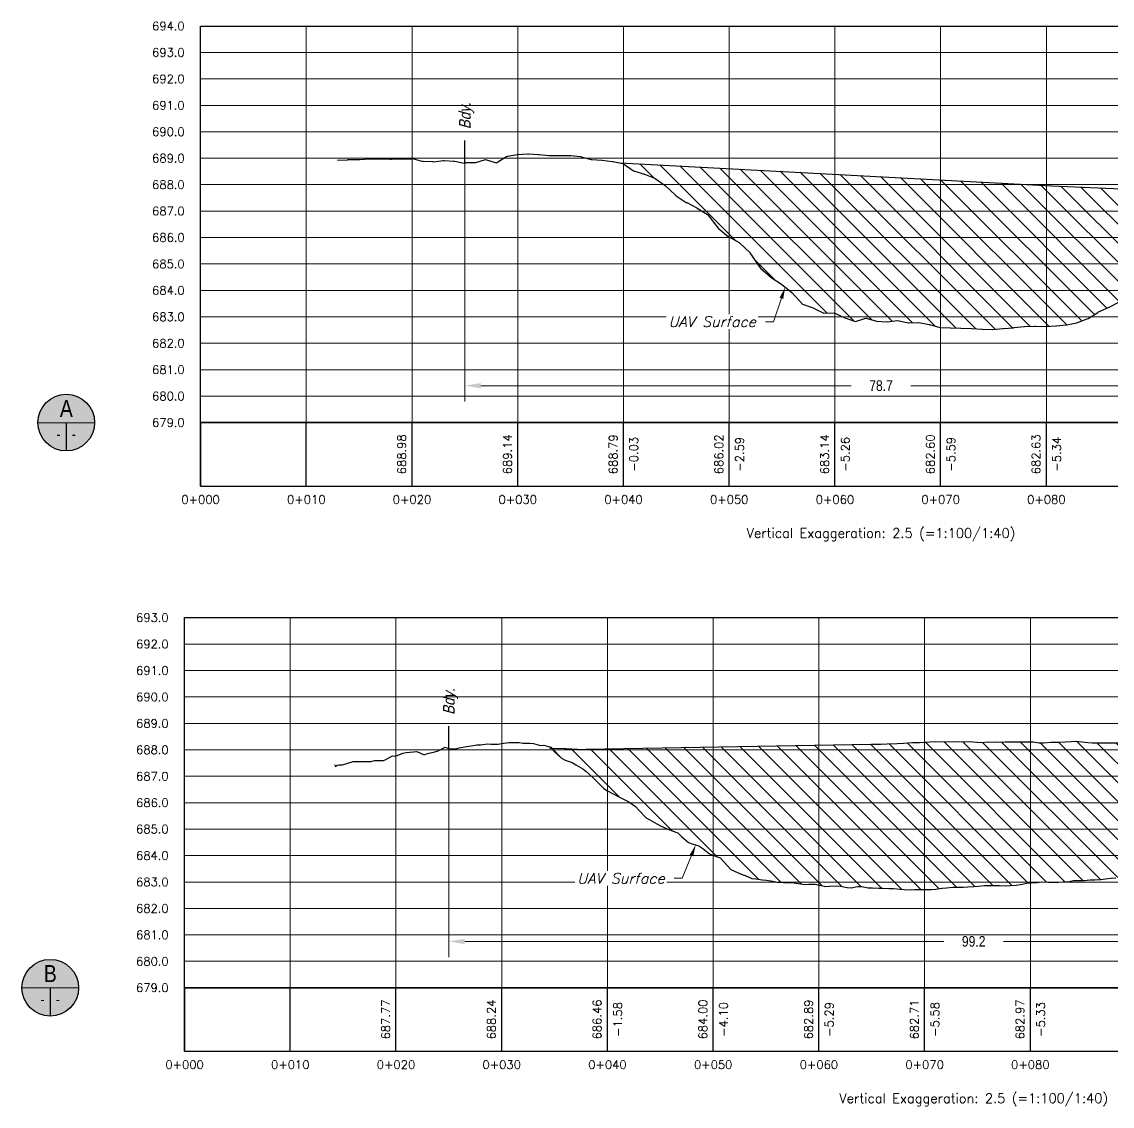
# Model space of a CAD drawing. Extents: x 566948 to 570896, y 6215744 to 6219043.
# Drawn here: x 568831.2 to 568934.3, y 6215932.3 to 6216034.8 of the extents above; entities that cross this region are included whole.
import ezdxf
from ezdxf import colors
from ezdxf.entities.mleader import LeaderData, LeaderLine
from ezdxf.enums import TextEntityAlignment as Align
from ezdxf.math import Vec2, Vec3

# ---------------------------------------------------------------- set-up
doc = ezdxf.new("R2010")
doc.units = 0
doc.header["$LTSCALE"] = 5
doc.linetypes.add('DASHED', pattern=[19.05, 12.7, -6.35])
doc.linetypes.add('foc-LSD', pattern=[8, 5, -3])
for name, color, linetype in [('C-ROAD-CORR-PATT', 150, 'Continuous'), ('C-ROAD-PROF', 1, 'DASHED'), ('C-ROAD-PROF-GRID-MAJR', 8, 'Continuous'), ('C-ROAD-PROF-TEXT', 250, 'Continuous'), ('C-ROAD-PROF-TICK', 7, 'Continuous'), ('C-ROAD-PROF-TITL', 11, 'Continuous'), ('C-ROAD-PROF-TTLB', 5, 'Continuous'), ('M-DESIGN', 250, 'Continuous'), ('M-DETAILS', 250, 'Continuous')]:
    doc.layers.add(name, color=color, linetype=linetype)
doc.styles.add('mapping1', font='calibri.ttf')
doc.styles.add('SIMPLEX', font='ARIALN.TTF')
doc.styles.get("Standard").update_dxf_attribs({"font": 'ARIALN.TTF'})
doc.dimstyles.new('M-PROFILE', dxfattribs={"dimscale": 5, "dimtxt": 0.45, "dimasz": 0.4, "dimexe": 0.2, "dimexo": 0, "dimgap": 0.35, "dimtad": 0, "dimdec": 1, "dimzin": 0, "dimdsep": 46, "dimtxsty": 'SIMPLEX', "dimcen": 0.1, "dimclrd": 256, "dimclre": 256, "dimclrt": 256, "dimaunit": 1, "dimadec": 4, "dimazin": 0, "dimtfac": 0.06, "dimtdec": 1, "dimtofl": 0, "dimtmove": 0, "dimatfit": 1, "dimldrblk": 'NONE', "dimfxl": 0.2, "dimtolj": 1, "dimtzin": 0, "dimlwd": 15, "dimlwe": 15, "dimarcsym": 0})

# ---------------------------------------------------------------- blocks, each defined once
blk = doc.blocks.new('M-MATCH')
at = {"layer": 'M-DETAILS', "true_color": 0xffffff}
h = blk.add_hatch(color=7, dxfattribs=at)
h.dxf.hatch_style = 1
edge = h.paths.add_edge_path()
edge.add_arc((0, 0), 5.36, 0, 360)
at = {"layer": 'M-DETAILS', "flags": 128}
for points in [[(-5.36, 0), (5.36, 0)], [(0, 0), (0, -5.36)]]:
    blk.add_lwpolyline(points, dxfattribs=at)
at = {"layer": 'M-DETAILS'}
blk.add_circle((0, 0), 5.36, dxfattribs=at)
at = {"style": 'SIMPLEX'}
blk.add_attdef('A', text='', height=3.2, dxfattribs=at).set_placement((0, 2.68), align=Align.MIDDLE_CENTER)
blk.add_attdef('0', text='', height=2, dxfattribs=at).set_placement((-1.08, -2.18), align=Align.MIDDLE_RIGHT)
blk.add_attdef('0', text='', height=2, dxfattribs=at).set_placement((1.08, -2.18), align=Align.MIDDLE_LEFT)
blk = doc.blocks.new('M-FEATURE')
at = {"layer": 'M-DETAILS', "flags": 128}
blk.add_lwpolyline([(0, 0), (0, 4.19)], dxfattribs=at)
at = {"style": 'SIMPLEX', "oblique": 15}
blk.add_attdef('FEATURE', text='', height=2.2, rotation=90, dxfattribs=at).set_placement((0, 6.34), align=Align.MIDDLE_LEFT)
blk = doc.blocks.new('*D446')
at = {"layer": 'M-DETAILS', "linetype": 'Continuous', "lineweight": 15, "transparency": 16777216}
for p, q in [((568873.12, 6216021.51), (568873.12, 6215998.94)), ((568951.8, 6216017.7), (568951.8, 6215998.94)), ((568874.62, 6216000.44), (568909.65, 6216000.44)), ((568950.3, 6216000.44), (568915.27, 6216000.44))]:
    blk.add_line(p, q, dxfattribs=at)
at = {"layer": 'M-DETAILS', "transparency": 16777216}
for points in [[(568874.62, 6216000.69), (568874.62, 6216000.19), (568873.12, 6216000.44)], [(568950.3, 6216000.69), (568950.3, 6216000.19), (568951.8, 6216000.44)]]:
    blk.add_solid(points, dxfattribs=at)
at = {"layer": 'M-DETAILS', "lineweight": 20, "transparency": 16777216, "insert": (568912.46, 6216000.44), "char_height": 1, "attachment_point": 5, "style": 'SIMPLEX'}
blk.add_mtext('\\A1;78.7', dxfattribs=at)
blk = doc.blocks.new('_None')
blk = doc.blocks.new('*D447')
at = {"layer": 'M-DETAILS', "linetype": 'Continuous', "lineweight": 15, "transparency": 16777216}
for p, q in [((568970.84, 6215967.62), (568970.84, 6215946.41)), ((568871.6, 6215966.15), (568871.6, 6215946.41)), ((568873.1, 6215947.91), (568918.41, 6215947.91)), ((568969.34, 6215947.91), (568924.03, 6215947.91))]:
    blk.add_line(p, q, dxfattribs=at)
at = {"layer": 'M-DETAILS', "transparency": 16777216}
for points in [[(568873.1, 6215948.16), (568873.1, 6215947.66), (568871.6, 6215947.91)], [(568969.34, 6215948.16), (568969.34, 6215947.66), (568970.84, 6215947.91)]]:
    blk.add_solid(points, dxfattribs=at)
at = {"layer": 'M-DETAILS', "lineweight": 20, "transparency": 16777216, "insert": (568921.22, 6215947.91), "char_height": 1, "attachment_point": 5, "style": 'SIMPLEX'}
blk.add_mtext('\\A1;99.2', dxfattribs=at)

msp = doc.modelspace()

# ---------------------------------------------------------------- hatches: boundary and pattern name
at = {"layer": 'C-ROAD-CORR-PATT', "linetype": 'Continuous', "lineweight": 15, "true_color": 0xffc6b3}
h = msp.add_hatch(dxfattribs=at)
h.set_pattern_fill('ANSI31', color=31, scale=0.399822, angle=90, style=0)
h.set_pattern_definition([(135, (568887.761, 6216021.51), (-0.897625, -0.897625), [])])
h.paths.add_polyline_path([(568887.761, 6216021.51), (568887.761, 6216021.517), (568928.57, 6216019.347), (568949.829, 6216018.373), (568949.027, 6216018.006), (568948.908, 6216017.893), (568948.027, 6216017.091), (568947.911, 6216017.04), (568947.027, 6216016.616), (568946.915, 6216016.552), (568946.028, 6216016.051), (568945.918, 6216016.005), (568945.028, 6216015.576), (568944.134, 6216014.619), (568944.029, 6216014.494), (568943.924, 6216014.456), (568943.029, 6216014.077), (568942.928, 6216014.019), (568942.03, 6216013.482), (568941.931, 6216013.427), (568941.03, 6216012.895), (568940.934, 6216012.768), (568940.03, 6216011.645), (568939.937, 6216011.589), (568939.031, 6216011.004), (568938.94, 6216010.955), (568938.031, 6216010.514), (568937.944, 6216010.472), (568937.032, 6216009.941), (568936.947, 6216009.855), (568936.032, 6216009.024), (568935.95, 6216008.971), (568935.033, 6216008.391), (568934.953, 6216008.35), (568934.033, 6216007.859), (568933.956, 6216007.827), (568933.034, 6216007.424), (568932.96, 6216007.374), (568932.034, 6216006.787), (568931.963, 6216006.758), (568931.034, 6216006.398), (568930.966, 6216006.38), (568930.035, 6216006.188), (568929.969, 6216006.187), (568929.035, 6216006.091), (568928.972, 6216006.084), (568928.036, 6216006.02), (568927.094, 6216006.06), (568927.036, 6216006.063), (568926.979, 6216006.062), (568926.037, 6216006.032), (568925.982, 6216006.027), (568925.037, 6216005.926), (568924.985, 6216005.922), (568924.038, 6216005.841), (568923.988, 6216005.834), (568923.038, 6216005.75), (568922.992, 6216005.75), (568922.038, 6216005.768), (568921.995, 6216005.771), (568921.039, 6216005.831), (568920.998, 6216005.834), (568920.039, 6216005.892), (568920.001, 6216005.891), (568919.04, 6216005.91), (568919.004, 6216005.91), (568918.04, 6216005.941), (568918.008, 6216005.952), (568917.041, 6216006.233), (568917.011, 6216006.239), (568916.041, 6216006.411), (568916.014, 6216006.41), (568915.042, 6216006.378), (568915.017, 6216006.382), (568914.042, 6216006.595), (568914.02, 6216006.592), (568913.042, 6216006.472), (568913.024, 6216006.474), (568912.043, 6216006.537), (568912.027, 6216006.542), (568911.043, 6216006.826), (568911.03, 6216006.821), (568910.044, 6216006.497), (568909.052, 6216006.845), (568909.044, 6216006.847), (568909.037, 6216006.851), (568908.045, 6216007.324), (568908.04, 6216007.324), (568907.045, 6216007.289), (568907.043, 6216007.29), (568906.265, 6216007.681), (568906.046, 6216007.791), (568906.046, 6216007.791), (568905.049, 6216008.148), (568905.046, 6216008.149), (568904.053, 6216009.208), (568904.046, 6216009.215), (568903.056, 6216010.024), (568903.047, 6216010.031), (568902.059, 6216010.68), (568902.047, 6216010.691), (568901.062, 6216011.564), (568901.048, 6216011.577), (568900.065, 6216012.998), (568900.048, 6216013.02), (568899.069, 6216013.948), (568899.049, 6216013.968), (568898.072, 6216014.51), (568898.049, 6216014.523), (568897.075, 6216015.325), (568897.05, 6216015.345), (568896.078, 6216016.597), (568896.05, 6216016.635), (568895.081, 6216017.221), (568895.05, 6216017.238), (568894.085, 6216017.753), (568894.051, 6216017.771), (568893.088, 6216018.383), (568893.051, 6216018.405), (568893.015, 6216018.444), (568892.052, 6216019.35), (568891.094, 6216020.023), (568891.052, 6216020.043), (568890.097, 6216020.419), (568890.053, 6216020.434), (568889.101, 6216020.74), (568889.053, 6216020.755), (568888.104, 6216021.427), (568888.053, 6216021.458)])
h = msp.add_hatch(dxfattribs=at)
h.set_pattern_fill('ANSI31', color=31, scale=0.399822, angle=90, style=0)
h.set_pattern_definition([(135, (568881.3306, 6215966.1658), (-0.897625, -0.897625), [])])
h.paths.add_polyline_path([(568881.331, 6215966.166), (568882.571, 6215966.14), (568882.657, 6215966.142), (568884.368, 6215966.052), (568884.552, 6215966.072), (568911.561, 6215966.551), (568912.439, 6215966.555), (568913.035, 6215966.582), (568913.987, 6215966.615), (568914.594, 6215966.659), (568915.44, 6215966.708), (568916.086, 6215966.726), (568917.073, 6215966.787), (568917.627, 6215966.807), (568918.636, 6215966.762), (568919.331, 6215966.804), (568920.339, 6215966.781), (568920.84, 6215966.821), (568921.887, 6215966.711), (568922.631, 6215966.766), (568923.392, 6215966.753), (568924.203, 6215966.789), (568924.806, 6215966.782), (568925.41, 6215966.774), (568925.807, 6215966.769), (568926.412, 6215966.777), (568926.808, 6215966.778), (568927.413, 6215966.679), (568927.809, 6215966.684), (568928.544, 6215966.753), (568928.939, 6215966.748), (568929.334, 6215966.74), (568930.476, 6215966.823), (568930.87, 6215966.834), (568932.026, 6215966.707), (568932.419, 6215966.693), (568932.813, 6215966.688), (568933.58, 6215966.686), (568955.131, 6215966.659), (568956.44, 6215966.684), (568956.847, 6215966.65), (568957.183, 6215966.665), (568958.51, 6215966.705), (568958.813, 6215966.739), (568960.233, 6215966.734), (568960.46, 6215966.747), (568961.879, 6215966.963), (568962.007, 6215966.97), (568963.771, 6215967.037), (568963.809, 6215967.036), (568964.11, 6215967.051), (568963.716, 6215966.9), (568963.219, 6215966.697), (568962.715, 6215966.352), (568962.22, 6215966.057), (568961.713, 6215965.586), (568961.22, 6215965.124), (568960.712, 6215964.682), (568960.221, 6215964.307), (568959.71, 6215964.168), (568959.221, 6215963.875), (568958.709, 6215963.39), (568958.221, 6215962.986), (568957.707, 6215962.509), (568957.222, 6215962.06), (568956.706, 6215961.831), (568956.222, 6215961.575), (568955.704, 6215961.282), (568955.223, 6215961.013), (568954.703, 6215960.725), (568954.223, 6215960.525), (568953.701, 6215959.994), (568953.224, 6215959.406), (568952.7, 6215959.101), (568952.224, 6215958.857), (568951.698, 6215958.591), (568951.225, 6215958.359), (568950.697, 6215958.117), (568950.225, 6215957.937), (568949.695, 6215957.53), (568949.225, 6215957.157), (568948.694, 6215956.964), (568948.226, 6215956.79), (568947.692, 6215956.6), (568947.226, 6215956.434), (568946.691, 6215956.306), (568946.227, 6215956.2), (568945.689, 6215955.952), (568945.227, 6215955.701), (568944.688, 6215955.585), (568944.228, 6215955.518), (568943.686, 6215955.409), (568943.228, 6215955.318), (568942.685, 6215955.189), (568942.229, 6215955.106), (568941.683, 6215954.914), (568941.229, 6215954.731), (568940.682, 6215954.631), (568940.229, 6215954.545), (568939.68, 6215954.478), (568939.23, 6215954.436), (568938.679, 6215954.346), (568938.23, 6215954.314), (568937.677, 6215954.178), (568937.231, 6215954.087), (568936.676, 6215954.055), (568936.231, 6215954.04), (568935.674, 6215954.006), (568935.232, 6215953.969), (568934.673, 6215953.924), (568934.232, 6215953.897), (568933.671, 6215953.82), (568933.233, 6215953.775), (568932.67, 6215953.727), (568932.233, 6215953.717), (568931.668, 6215953.656), (568931.233, 6215953.681), (568930.667, 6215953.658), (568930.234, 6215953.586), (568929.665, 6215953.539), (568929.234, 6215953.51), (568928.664, 6215953.525), (568928.235, 6215953.511), (568927.662, 6215953.531), (568927.235, 6215953.481), (568926.661, 6215953.458), (568926.236, 6215953.409), (568925.659, 6215953.297), (568925.236, 6215953.236), (568924.658, 6215953.191), (568924.237, 6215953.174), (568923.656, 6215953.186), (568923.237, 6215953.182), (568922.655, 6215953.189), (568922.237, 6215953.198), (568921.653, 6215953.121), (568921.238, 6215953.088), (568920.652, 6215953.065), (568920.238, 6215953.027), (568919.827, 6215953.048), (568919.239, 6215953.027), (568918.649, 6215952.983), (568918.239, 6215952.936), (568917.647, 6215952.837), (568917.24, 6215952.81), (568916.646, 6215952.804), (568916.24, 6215952.81), (568915.644, 6215952.802), (568915.241, 6215952.775), (568914.643, 6215952.807), (568914.241, 6215952.834), (568913.641, 6215952.898), (568913.241, 6215952.902), (568912.64, 6215952.934), (568912.242, 6215952.942), (568911.638, 6215952.974), (568911.242, 6215952.986), (568910.637, 6215953.101), (568910.243, 6215953.093), (568909.635, 6215952.976), (568909.243, 6215953.007), (568908.634, 6215953.131), (568908.244, 6215953.165), (568907.632, 6215953.119), (568907.244, 6215953.107), (568906.631, 6215953.24), (568906.245, 6215953.316), (568905.629, 6215953.311), (568905.245, 6215953.3), (568904.628, 6215953.392), (568904.245, 6215953.446), (568903.626, 6215953.475), (568903.246, 6215953.481), (568902.625, 6215953.52), (568902.246, 6215953.607), (568901.623, 6215953.707), (568901.247, 6215953.722), (568900.622, 6215953.819), (568900.247, 6215953.846), (568899.62, 6215954.128), (568899.248, 6215954.267), (568898.619, 6215954.551), (568898.248, 6215954.711), (568897.617, 6215955.396), (568897.249, 6215955.802), (568896.616, 6215956.019), (568896.249, 6215956.178), (568895.614, 6215956.679), (568895.249, 6215956.958), (568894.613, 6215957.144), (568894.25, 6215957.252), (568893.611, 6215957.831), (568893.25, 6215958.172), (568892.61, 6215958.379), (568892.251, 6215958.542), (568891.608, 6215958.845), (568891.251, 6215959.011), (568890.607, 6215959.403), (568890.252, 6215959.594), (568889.605, 6215960.293), (568889.252, 6215960.67), (568888.604, 6215961.091), (568888.253, 6215961.291), (568887.602, 6215961.622), (568887.253, 6215961.794), (568886.601, 6215962.159), (568886.253, 6215962.372), (568885.599, 6215963.023), (568885.254, 6215963.386), (568884.598, 6215963.96), (568884.254, 6215964.224), (568883.596, 6215964.6), (568883.255, 6215964.811), (568882.595, 6215965.049), (568882.255, 6215965.23), (568881.593, 6215965.843)])
at = {"layer": 'C-ROAD-CORR-PATT', "linetype": 'Continuous', "lineweight": 15, "true_color": 0xb3daff}
h = msp.add_hatch(dxfattribs=at)
h.set_pattern_fill('ANSI31', color=141, scale=0.399822, style=0)
h.set_pattern_definition([(45, (568881.1515, 6215966.1695), (-0.8976, 0.8976), [])])
h.paths.add_polyline_path([(568881.151, 6215966.169), (568881.151, 6215966.289), (568881.256, 6215966.258), (568881.331, 6215966.166)])

# ---------------------------------------------------------------- linework, layer by layer
at = {"layer": 'C-ROAD-PROF', "color": 250, "linetype": 'foc-LSD', "lineweight": -3, "ltscale": 2.5, "flags": 128}
for points in [[(568887.761, 6216021.517), (568928.57, 6216019.347), (568949.857, 6216018.372)], [(568881.151, 6215966.169), (568882.571, 6215966.14), (568882.657, 6215966.142), (568884.368, 6215966.052), (568884.552, 6215966.072), (568911.561, 6215966.551), (568912.439, 6215966.555), (568913.035, 6215966.582), (568913.987, 6215966.615), (568914.594, 6215966.659), (568915.44, 6215966.708), (568916.086, 6215966.726), (568917.073, 6215966.787), (568917.627, 6215966.807), (568918.636, 6215966.762), (568919.331, 6215966.804), (568920.339, 6215966.781), (568920.84, 6215966.821), (568921.887, 6215966.711), (568922.631, 6215966.766), (568923.392, 6215966.753), (568924.203, 6215966.789), (568924.806, 6215966.782), (568925.41, 6215966.774), (568925.807, 6215966.769), (568926.412, 6215966.777), (568926.808, 6215966.778), (568927.413, 6215966.679), (568927.809, 6215966.684), (568928.544, 6215966.753), (568928.939, 6215966.748), (568929.334, 6215966.74), (568930.476, 6215966.823), (568930.87, 6215966.834), (568932.026, 6215966.707), (568932.419, 6215966.693), (568932.813, 6215966.688), (568933.58, 6215966.686), (568955.131, 6215966.659), (568956.44, 6215966.684), (568956.847, 6215966.65), (568957.183, 6215966.665), (568958.51, 6215966.705), (568958.813, 6215966.739), (568960.233, 6215966.734), (568960.46, 6215966.747), (568961.879, 6215966.963), (568962.007, 6215966.97), (568963.771, 6215967.037), (568963.809, 6215967.036), (568964.337, 6215967.063)]]:
    msp.add_lwpolyline(points, dxfattribs=at)
at = {"layer": 'C-ROAD-PROF-GRID-MAJR', "color": 254, "linetype": 'Continuous', "lineweight": 15, "true_color": 0xcccccc}
for p, q in [((568848.128, 6216034.436), (568976.787, 6216034.436)), ((568848.128, 6215996.953), (568848.128, 6216034.436)), ((568858.124, 6215996.953), (568858.124, 6216034.436)), ((568868.119, 6215996.953), (568868.119, 6216034.436)), ((568878.115, 6215996.953), (568878.115, 6216034.436)), ((568888.11, 6215996.953), (568888.11, 6216034.436)), ((568898.106, 6215996.953), (568898.106, 6216034.436)), ((568908.101, 6215996.953), (568908.101, 6216034.436)), ((568918.097, 6215996.953), (568918.097, 6216034.436)), ((568928.093, 6215996.953), (568928.093, 6216034.436)), ((568848.128, 6216031.937), (568976.787, 6216031.937)), ((568848.128, 6216029.439), (568976.787, 6216029.439)), ((568848.128, 6216026.94), (568976.787, 6216026.94)), ((568848.128, 6216024.441), (568976.787, 6216024.441)), ((568848.128, 6216021.942), (568976.787, 6216021.942)), ((568848.128, 6216019.443), (568976.787, 6216019.443)), ((568848.128, 6216016.944), (568976.787, 6216016.944)), ((568848.128, 6216014.445), (568976.787, 6216014.445)), ((568848.128, 6216011.946), (568976.787, 6216011.946)), ((568848.128, 6216009.447), (568976.787, 6216009.447)), ((568848.128, 6216006.949), (568976.787, 6216006.949)), ((568848.128, 6216004.45), (568976.787, 6216004.45)), ((568848.128, 6216001.951), (568976.787, 6216001.951)), ((568848.128, 6215999.452), (568976.787, 6215999.452)), ((568848.128, 6215996.953), (568976.787, 6215996.953)), ((568846.613, 6215978.514), (568995.828, 6215978.514)), ((568846.613, 6215943.53), (568846.613, 6215978.514)), ((568856.608, 6215943.53), (568856.608, 6215978.514)), ((568866.604, 6215943.53), (568866.604, 6215978.514)), ((568876.6, 6215943.53), (568876.6, 6215978.514)), ((568886.595, 6215943.53), (568886.595, 6215978.514)), ((568896.591, 6215943.53), (568896.591, 6215978.514)), ((568906.586, 6215943.53), (568906.586, 6215978.514)), ((568916.582, 6215943.53), (568916.582, 6215978.514)), ((568926.577, 6215943.53), (568926.577, 6215978.514)), ((568846.613, 6215976.015), (568995.828, 6215976.015)), ((568846.613, 6215973.517), (568995.828, 6215973.517)), ((568846.613, 6215971.018), (568995.828, 6215971.018)), ((568846.613, 6215968.519), (568995.828, 6215968.519)), ((568846.613, 6215966.02), (568995.828, 6215966.02)), ((568846.613, 6215963.521), (568995.828, 6215963.521)), ((568846.613, 6215961.022), (568995.828, 6215961.022)), ((568846.613, 6215958.523), (568995.828, 6215958.523)), ((568846.613, 6215956.024), (568995.828, 6215956.024)), ((568846.613, 6215953.526), (568995.828, 6215953.526)), ((568846.613, 6215951.027), (568995.828, 6215951.027)), ((568846.613, 6215948.528), (568995.828, 6215948.528)), ((568846.613, 6215946.029), (568995.828, 6215946.029)), ((568846.613, 6215943.53), (568995.828, 6215943.53))]:
    msp.add_line(p, q, dxfattribs=at)
at = {"layer": 'C-ROAD-PROF-TICK', "color": 250, "linetype": 'Continuous', "lineweight": -3}
for p, q in [((568848.128, 6215990.956), (568848.128, 6215996.953)), ((568858.124, 6215990.956), (568858.124, 6215996.953)), ((568868.119, 6215990.956), (568868.119, 6215996.953)), ((568878.115, 6215990.956), (568878.115, 6215996.953)), ((568888.11, 6215990.956), (568888.11, 6215996.953)), ((568898.106, 6215990.956), (568898.106, 6215996.953)), ((568908.101, 6215990.956), (568908.101, 6215996.953)), ((568918.097, 6215990.956), (568918.097, 6215996.953)), ((568928.093, 6215990.956), (568928.093, 6215996.953)), ((568846.613, 6215937.533), (568846.613, 6215943.53)), ((568856.608, 6215937.533), (568856.608, 6215943.53)), ((568866.604, 6215937.533), (568866.604, 6215943.53)), ((568876.6, 6215937.533), (568876.6, 6215943.53)), ((568886.595, 6215937.533), (568886.595, 6215943.53)), ((568896.591, 6215937.533), (568896.591, 6215943.53)), ((568906.586, 6215937.533), (568906.586, 6215943.53)), ((568916.582, 6215937.533), (568916.582, 6215943.53)), ((568926.577, 6215937.533), (568926.577, 6215943.53))]:
    msp.add_line(p, q, dxfattribs=at)
at = {"layer": 'C-ROAD-PROF-TTLB', "color": 250, "linetype": 'Continuous', "lineweight": -3}
for p, q in [((568848.128, 6215996.953), (568848.128, 6216034.436)), ((568848.128, 6216034.436), (568976.787, 6216034.436)), ((568848.128, 6215996.953), (568976.787, 6215996.953)), ((568846.613, 6215943.53), (568846.613, 6215978.514)), ((568846.613, 6215978.514), (568995.828, 6215978.514)), ((568846.613, 6215943.53), (568995.828, 6215943.53))]:
    msp.add_line(p, q, dxfattribs=at)
for points in [[(568848.128, 6215990.956), (568976.787, 6215990.956), (568976.787, 6215996.953), (568848.128, 6215996.953)], [(568846.613, 6215937.533), (568995.828, 6215937.533), (568995.828, 6215943.53), (568846.613, 6215943.53)]]:
    msp.add_3dface(points, dxfattribs=at)
at = {"layer": 'M-DESIGN', "color": 250, "linetype": 'Continuous', "lineweight": -3, "ltscale": 1.5, "flags": 128}
for points in [[(568861.065, 6216021.763), (568862.024, 6216021.794), (568862.065, 6216021.826), (568862.187, 6216021.826), (568863.065, 6216021.826), (568863.184, 6216021.823), (568864.064, 6216021.883), (568864.181, 6216021.843), (568865.064, 6216021.892), (568865.178, 6216021.895), (568866.063, 6216021.838), (568866.174, 6216021.851), (568867.063, 6216021.882), (568867.171, 6216021.864), (568868.062, 6216021.895), (568868.168, 6216021.905), (568869.062, 6216021.656), (568869.165, 6216021.655), (568870.061, 6216021.62), (568870.162, 6216021.594), (568871.061, 6216021.712), (568871.158, 6216021.715), (568872.061, 6216021.659), (568872.155, 6216021.649), (568873.06, 6216021.483), (568873.152, 6216021.526), (568874.06, 6216021.542), (568874.149, 6216021.532), (568875.059, 6216021.825), (568875.975, 6216021.524), (568876.059, 6216021.518), (568876.142, 6216021.537), (568877.058, 6216022.118), (568877.139, 6216022.132), (568878.058, 6216022.278), (568878.136, 6216022.289), (568879.057, 6216022.361), (568879.133, 6216022.359), (568880.057, 6216022.291), (568880.13, 6216022.279), (568881.057, 6216022.2), (568881.126, 6216022.193), (568882.056, 6216022.188), (568882.123, 6216022.193), (568883.056, 6216022.199), (568883.12, 6216022.195), (568884.055, 6216022.098), (568884.117, 6216022.085), (568885.055, 6216021.825), (568885.113, 6216021.821), (568886.054, 6216021.764), (568886.11, 6216021.755), (568887.054, 6216021.644), (568887.107, 6216021.626), (568888.053, 6216021.458), (568888.104, 6216021.427), (568889.053, 6216020.755), (568889.101, 6216020.74), (568890.053, 6216020.434), (568890.097, 6216020.419), (568891.052, 6216020.043), (568891.094, 6216020.023), (568892.052, 6216019.35), (568893.015, 6216018.444), (568893.051, 6216018.405), (568893.088, 6216018.383), (568894.051, 6216017.771), (568894.085, 6216017.753), (568895.05, 6216017.238), (568895.081, 6216017.221), (568896.05, 6216016.635), (568896.078, 6216016.597), (568897.05, 6216015.345), (568897.075, 6216015.325), (568898.049, 6216014.523), (568898.072, 6216014.51), (568899.049, 6216013.968), (568899.069, 6216013.948), (568900.048, 6216013.02), (568900.065, 6216012.998), (568901.048, 6216011.577), (568901.062, 6216011.564), (568902.047, 6216010.691), (568902.059, 6216010.68), (568903.047, 6216010.031), (568903.056, 6216010.024), (568904.046, 6216009.215), (568904.053, 6216009.208), (568905.046, 6216008.149), (568905.049, 6216008.148), (568906.046, 6216007.791), (568906.046, 6216007.791), (568906.265, 6216007.681), (568907.043, 6216007.29), (568907.045, 6216007.289), (568908.04, 6216007.324), (568908.045, 6216007.324), (568909.037, 6216006.851), (568909.044, 6216006.847), (568909.052, 6216006.845), (568910.044, 6216006.497), (568911.03, 6216006.821), (568911.043, 6216006.826), (568912.027, 6216006.542), (568912.043, 6216006.537), (568913.024, 6216006.474), (568913.042, 6216006.472), (568914.02, 6216006.592), (568914.042, 6216006.595), (568915.017, 6216006.382), (568915.042, 6216006.378), (568916.014, 6216006.41), (568916.041, 6216006.411), (568917.011, 6216006.239), (568917.041, 6216006.233), (568918.008, 6216005.952), (568918.04, 6216005.941), (568919.004, 6216005.91), (568919.04, 6216005.91), (568920.001, 6216005.891), (568920.039, 6216005.892), (568920.998, 6216005.834), (568921.039, 6216005.831), (568921.995, 6216005.771), (568922.038, 6216005.768), (568922.992, 6216005.75), (568923.038, 6216005.75), (568923.988, 6216005.834), (568924.038, 6216005.841), (568924.985, 6216005.922), (568925.037, 6216005.926), (568925.982, 6216006.027), (568926.037, 6216006.032), (568926.979, 6216006.062), (568927.036, 6216006.063), (568927.094, 6216006.06), (568928.036, 6216006.02), (568928.972, 6216006.084), (568929.035, 6216006.091), (568929.969, 6216006.187), (568930.035, 6216006.188), (568930.966, 6216006.38), (568931.034, 6216006.398), (568931.963, 6216006.758), (568932.034, 6216006.787), (568932.96, 6216007.374), (568933.034, 6216007.424), (568933.956, 6216007.827), (568934.033, 6216007.859), (568934.953, 6216008.35)], [(568860.778, 6215964.647), (568860.895, 6215964.452), (568861.03, 6215964.572), (568861.191, 6215964.588), (568861.554, 6215964.593), (568862.552, 6215964.904), (568864.213, 6215964.929), (568864.263, 6215964.928), (568864.339, 6215964.94), (568864.567, 6215964.997), (568865.416, 6215964.997), (568865.569, 6215965.062), (568866.262, 6215965.463), (568866.57, 6215965.436), (568867.262, 6215965.699), (568867.572, 6215965.781), (568868.261, 6215965.837), (568868.573, 6215965.869), (568869.261, 6215965.549), (568869.575, 6215965.667), (568870.261, 6215965.822), (568870.576, 6215965.92), (568871.26, 6215966.264), (568871.578, 6215966.157), (568872.26, 6215966.128), (568872.579, 6215966.221), (568873.259, 6215966.346), (568873.936, 6215966.425), (568874.259, 6215966.498), (568874.582, 6215966.502), (568875.258, 6215966.576), (568875.584, 6215966.548), (568876.258, 6215966.57), (568876.585, 6215966.607), (568877.257, 6215966.707), (568877.587, 6215966.713), (568878.257, 6215966.7), (568878.588, 6215966.648), (568879.257, 6215966.648), (568879.59, 6215966.614), (568880.256, 6215966.42), (568880.591, 6215966.456), (568881.256, 6215966.258), (568881.593, 6215965.843), (568882.255, 6215965.23), (568882.595, 6215965.049), (568883.255, 6215964.811), (568883.596, 6215964.6), (568884.254, 6215964.224), (568884.598, 6215963.96), (568885.254, 6215963.386), (568885.599, 6215963.023), (568886.253, 6215962.372), (568886.601, 6215962.159), (568887.253, 6215961.794), (568887.602, 6215961.622), (568888.253, 6215961.291), (568888.604, 6215961.091), (568889.252, 6215960.67), (568889.605, 6215960.293), (568890.252, 6215959.594), (568890.607, 6215959.403), (568891.251, 6215959.011), (568891.608, 6215958.845), (568892.251, 6215958.542), (568892.61, 6215958.379), (568893.25, 6215958.172), (568893.611, 6215957.831), (568894.25, 6215957.252), (568894.613, 6215957.144), (568895.249, 6215956.958), (568895.614, 6215956.679), (568896.249, 6215956.178), (568896.616, 6215956.019), (568897.249, 6215955.802), (568897.617, 6215955.396), (568898.248, 6215954.711), (568898.619, 6215954.551), (568899.248, 6215954.267), (568899.62, 6215954.128), (568900.247, 6215953.846), (568900.622, 6215953.819), (568901.247, 6215953.722), (568901.623, 6215953.707), (568902.246, 6215953.607), (568902.625, 6215953.52), (568903.246, 6215953.481), (568903.626, 6215953.475), (568904.245, 6215953.446), (568904.628, 6215953.392), (568905.245, 6215953.3), (568905.629, 6215953.311), (568906.245, 6215953.316), (568906.631, 6215953.24), (568907.244, 6215953.107), (568907.632, 6215953.119), (568908.244, 6215953.165), (568908.634, 6215953.131), (568909.243, 6215953.007), (568909.635, 6215952.976), (568910.243, 6215953.093), (568910.637, 6215953.101), (568911.242, 6215952.986), (568911.638, 6215952.974), (568912.242, 6215952.942), (568912.64, 6215952.934), (568913.241, 6215952.902), (568913.641, 6215952.898), (568914.241, 6215952.834), (568914.643, 6215952.807), (568915.241, 6215952.775), (568915.644, 6215952.802), (568916.24, 6215952.81), (568916.646, 6215952.804), (568917.24, 6215952.81), (568917.647, 6215952.837), (568918.239, 6215952.936), (568918.649, 6215952.983), (568919.239, 6215953.027), (568919.827, 6215953.048), (568920.238, 6215953.027), (568920.652, 6215953.065), (568921.238, 6215953.088), (568921.653, 6215953.121), (568922.237, 6215953.198), (568922.655, 6215953.189), (568923.237, 6215953.182), (568923.656, 6215953.186), (568924.237, 6215953.174), (568924.658, 6215953.191), (568925.236, 6215953.236), (568925.659, 6215953.297), (568926.236, 6215953.409), (568926.661, 6215953.458), (568927.235, 6215953.481), (568927.662, 6215953.531), (568928.235, 6215953.511), (568928.664, 6215953.525), (568929.234, 6215953.51), (568929.665, 6215953.539), (568930.234, 6215953.586), (568930.667, 6215953.658), (568931.233, 6215953.681), (568931.668, 6215953.656), (568932.233, 6215953.717), (568932.67, 6215953.727), (568933.233, 6215953.775), (568933.671, 6215953.82), (568934.232, 6215953.897), (568934.673, 6215953.924)]]:
    msp.add_lwpolyline(points, dxfattribs=at)

# ---------------------------------------------------------------- block references
at = {"layer": 'M-DETAILS', "xscale": 0.499776985, "yscale": 0.499776985, "zscale": 0.499776985}
for p in [(568873.117, 6216021.51), (568871.602, 6215966.149)]:
    msp.add_blockref('M-FEATURE', p, dxfattribs=at).add_auto_attribs({'FEATURE': 'Bdy.'})
at = {"layer": 'M-DETAILS'}
ref = msp.add_blockref('M-MATCH', (568835.433, 6215996.953), dxfattribs=dict(at, xscale=0.4997769849999995, yscale=0.4997769849999995, zscale=0.4997769849999995, rotation=359.8019213585021))
ref.add_attrib('A', 'A', dxfattribs={"layer": '0', "height": 1.599, "rotation": 359.80192, "style": 'SIMPLEX'}).set_placement((568835.438, 6215998.293), align=Align.MIDDLE_CENTER)
ref.add_attrib('0', '-', dxfattribs={"layer": '0', "height": 1, "rotation": 359.80192, "style": 'SIMPLEX'}).set_placement((568834.89, 6215995.866), align=Align.MIDDLE_RIGHT)
ref.add_attrib('0', '-', dxfattribs={"layer": '0', "height": 1, "rotation": 359.80192, "style": 'SIMPLEX'}).set_placement((568835.969, 6215995.862), align=Align.MIDDLE_LEFT)
ref = msp.add_blockref('M-MATCH', (568833.918, 6215943.53), dxfattribs=dict(at, xscale=0.4997769850000001, yscale=0.4997769850000001, zscale=0.4997769850000001, rotation=359.8019213591764))
ref.add_attrib('A', 'B', dxfattribs={"layer": '0', "height": 1.599, "rotation": 359.80192, "style": 'SIMPLEX'}).set_placement((568833.923, 6215944.87), align=Align.MIDDLE_CENTER)
ref.add_attrib('0', '-', dxfattribs={"layer": '0', "height": 1, "rotation": 359.80192, "style": 'SIMPLEX'}).set_placement((568833.375, 6215942.443), align=Align.MIDDLE_RIGHT)
ref.add_attrib('0', '-', dxfattribs={"layer": '0', "height": 1, "rotation": 359.80192, "style": 'SIMPLEX'}).set_placement((568834.454, 6215942.439), align=Align.MIDDLE_LEFT)

# ---------------------------------------------------------------- texts
at = {"layer": 'C-ROAD-PROF-TEXT', "color": 250, "linetype": 'Continuous', "lineweight": -3, "char_height": 0.79964}
for s, insert, attachment_point in [('{\\Fsimplex.shx|c0;694.0}', (568846.628, 6216034.436), 6), ('{\\Fsimplex.shx|c0;693.0}', (568846.628, 6216031.937), 6), ('{\\Fsimplex.shx|c0;692.0}', (568846.628, 6216029.439), 6), ('{\\Fsimplex.shx|c0;691.0}', (568846.628, 6216026.94), 6), ('{\\Fsimplex.shx|c0;690.0}', (568846.628, 6216024.441), 6), ('{\\Fsimplex.shx|c0;689.0}', (568846.628, 6216021.942), 6), ('{\\Fsimplex.shx|c0;688.0}', (568846.628, 6216019.443), 6), ('{\\Fsimplex.shx|c0;687.0}', (568846.628, 6216016.944), 6), ('{\\Fsimplex.shx|c0;686.0}', (568846.628, 6216014.445), 6), ('{\\Fsimplex.shx|c0;685.0}', (568846.628, 6216011.946), 6), ('{\\Fsimplex.shx|c0;684.0}', (568846.628, 6216009.447), 6), ('{\\Fsimplex.shx|c0;683.0}', (568846.628, 6216006.949), 6), ('{\\Fsimplex.shx|c0;682.0}', (568846.628, 6216004.45), 6), ('{\\Fsimplex.shx|c0;681.0}', (568846.628, 6216001.951), 6), ('{\\Fsimplex.shx|c0;680.0}', (568846.628, 6215999.452), 6), ('{\\Fsimplex.shx|c0;679.0}', (568846.628, 6215996.953), 6), ('{\\Fsimplex.shx|c0;0+000}', (568848.128, 6215990.081), 2), ('{\\Fsimplex.shx|c0;0+010}', (568858.124, 6215990.081), 2), ('{\\Fsimplex.shx|c0;0+020}', (568868.119, 6215990.081), 2), ('{\\Fsimplex.shx|c0;0+030}', (568878.115, 6215990.081), 2), ('{\\Fsimplex.shx|c0;0+040}', (568888.11, 6215990.081), 2), ('{\\Fsimplex.shx|c0;0+050}', (568898.106, 6215990.081), 2), ('{\\Fsimplex.shx|c0;0+060}', (568908.101, 6215990.081), 2), ('{\\Fsimplex.shx|c0;0+070}', (568918.097, 6215990.081), 2), ('{\\Fsimplex.shx|c0;0+080}', (568928.093, 6215990.081), 2), ('{\\Fsimplex.shx|c0;693.0}', (568845.113, 6215978.514), 6), ('{\\Fsimplex.shx|c0;692.0}', (568845.113, 6215976.015), 6), ('{\\Fsimplex.shx|c0;691.0}', (568845.113, 6215973.517), 6), ('{\\Fsimplex.shx|c0;690.0}', (568845.113, 6215971.018), 6), ('{\\Fsimplex.shx|c0;689.0}', (568845.113, 6215968.519), 6), ('{\\Fsimplex.shx|c0;688.0}', (568845.113, 6215966.02), 6), ('{\\Fsimplex.shx|c0;687.0}', (568845.113, 6215963.521), 6), ('{\\Fsimplex.shx|c0;686.0}', (568845.113, 6215961.022), 6), ('{\\Fsimplex.shx|c0;685.0}', (568845.113, 6215958.523), 6), ('{\\Fsimplex.shx|c0;684.0}', (568845.113, 6215956.024), 6), ('{\\Fsimplex.shx|c0;683.0}', (568845.113, 6215953.526), 6), ('{\\Fsimplex.shx|c0;682.0}', (568845.113, 6215951.027), 6), ('{\\Fsimplex.shx|c0;681.0}', (568845.113, 6215948.528), 6), ('{\\Fsimplex.shx|c0;680.0}', (568845.113, 6215946.029), 6), ('{\\Fsimplex.shx|c0;679.0}', (568845.113, 6215943.53), 6), ('{\\Fsimplex.shx|c0;0+000}', (568846.613, 6215936.658), 2), ('{\\Fsimplex.shx|c0;0+010}', (568856.608, 6215936.658), 2), ('{\\Fsimplex.shx|c0;0+020}', (568866.604, 6215936.658), 2), ('{\\Fsimplex.shx|c0;0+030}', (568876.6, 6215936.658), 2), ('{\\Fsimplex.shx|c0;0+040}', (568886.595, 6215936.658), 2), ('{\\Fsimplex.shx|c0;0+050}', (568896.591, 6215936.658), 2), ('{\\Fsimplex.shx|c0;0+060}', (568906.586, 6215936.658), 2), ('{\\Fsimplex.shx|c0;0+070}', (568916.582, 6215936.658), 2), ('{\\Fsimplex.shx|c0;0+080}', (568926.577, 6215936.658), 2)]:
    msp.add_mtext(s, dxfattribs=dict(at, insert=insert, attachment_point=attachment_point))
at = {"layer": 'C-ROAD-PROF-TEXT', "color": 250, "linetype": 'Continuous', "lineweight": -3, "char_height": 0.79964, "rotation": 90}
for s, insert, attachment_point in [('{\\Fsimplex.shx|c0;688.98}', (568867.545, 6215993.954), 8), ('{\\Fsimplex.shx|c0;689.14}', (568877.54, 6215993.954), 8), ('{\\Fsimplex.shx|c0;688.79}', (568887.536, 6215993.954), 8), ('{\\Fsimplex.shx|c0;-0.03}', (568888.685, 6215993.954), 2), ('{\\Fsimplex.shx|c0;686.02}', (568897.531, 6215993.954), 8), ('{\\Fsimplex.shx|c0;-2.59}', (568898.681, 6215993.954), 2), ('{\\Fsimplex.shx|c0;683.14}', (568907.527, 6215993.954), 8), ('{\\Fsimplex.shx|c0;-5.26}', (568908.676, 6215993.954), 2), ('{\\Fsimplex.shx|c0;682.60}', (568917.522, 6215993.954), 8), ('{\\Fsimplex.shx|c0;-5.59}', (568918.672, 6215993.954), 2), ('{\\Fsimplex.shx|c0;682.63}', (568927.518, 6215993.954), 8), ('{\\Fsimplex.shx|c0;-5.34}', (568928.667, 6215993.954), 2), ('{\\Fsimplex.shx|c0;687.77}', (568866.029, 6215940.531), 8), ('{\\Fsimplex.shx|c0;688.24}', (568876.025, 6215940.531), 8), ('{\\Fsimplex.shx|c0;686.46}', (568886.02, 6215940.531), 8), ('{\\Fsimplex.shx|c0;-1.58}', (568887.17, 6215940.531), 2), ('{\\Fsimplex.shx|c0;684.00}', (568896.016, 6215940.531), 8), ('{\\Fsimplex.shx|c0;-4.10}', (568897.165, 6215940.531), 2), ('{\\Fsimplex.shx|c0;682.89}', (568906.011, 6215940.531), 8), ('{\\Fsimplex.shx|c0;-5.29}', (568907.161, 6215940.531), 2), ('{\\Fsimplex.shx|c0;682.71}', (568916.007, 6215940.531), 8), ('{\\Fsimplex.shx|c0;-5.58}', (568917.156, 6215940.531), 2), ('{\\Fsimplex.shx|c0;682.97}', (568926.002, 6215940.531), 8), ('{\\Fsimplex.shx|c0;-5.33}', (568927.152, 6215940.531), 2)]:
    msp.add_mtext(s, dxfattribs=dict(at, insert=insert, attachment_point=attachment_point))
at = {"layer": 'C-ROAD-PROF-TITL', "color": 250, "linetype": 'Continuous', "lineweight": -3, "char_height": 0.8996, "attachment_point": 2}
for insert in [(568912.457, 6215986.958), (568921.221, 6215933.534)]:
    msp.add_mtext('{\\Fsimplex.shx|c0;\\C18;\\c0;Vertical Exaggeration: 2.5 (=1:100/1:40)}', dxfattribs=dict(at, insert=insert))

# ---------------------------------------------------------------- dimensions: what is measured, and where the dimension line sits
at = {"layer": 'M-DETAILS', "lineweight": 20}
dim = msp.add_linear_dim(base=(568951.798, 6216000.439), p1=(568873.117, 6216021.51), p2=(568951.798, 6216017.697), dimstyle='M-PROFILE', override={"dimtxt": 0.2, "dimasz": 0.3, "dimexe": 0.3}, dxfattribs=at)
dim.commit()
dim.dimension.update_dxf_attribs({"geometry": '*D446', "text_midpoint": (568912.457, 6216000.439)})

# ---------------------------------------------------------------- next in the draw order: leaders
at = {"layer": 'M-DETAILS'}
ml = msp.add_multileader_mtext('Standard', dxfattribs=at)
ml.set_content('{\\Fsimplex|c0;\\Q15;UAV Surface}', color=256, style='mapping1')
ml.set_leader_properties(lineweight=20)
ml.build(insert=Vec2(0, 0))
ml.multileader.update_dxf_attribs({"text_left_attachment_type": 2, "text_right_attachment_type": 2, "dogleg_length": 1.5, "arrow_head_size": 1.1})
ctx = ml.context
ctx.base_point, ctx.char_height, ctx.arrow_head_size, ctx.landing_gap_size, ctx.plane_origin = Vec3(568891.457, 6216006.489), 0.99955, 1.1, 0.35, Vec3(569017.379, 6216051.618)
ctx.left_attachment, ctx.right_attachment, ctx.text_align_type = 2, 2, 1
notes = []
notes.append((ctx, [(1, (1, 1, 0), (568902.287, 6216006.489), (-1, 0), 0.75, [(0, [(568903.396, 6216009.746)], 0, [])])]))
ctx.mtext.insert, ctx.mtext.alignment, ctx.mtext.line_spacing_factor, ctx.mtext.flow_direction = Vec3(568896.497, 6216006.989), 2, 0.923077, 5
ctx.mtext.has_bg_fill, ctx.mtext.bg_color, ctx.mtext.bg_scale_factor, ctx.mtext.bg_transparency, ctx.mtext.use_window_bg_color = 1, -1073741824, 1.2, 0, 1
ml = msp.add_multileader_mtext('Standard', dxfattribs=at)
ml.set_content('{\\Fsimplex|c0;\\Q15;UAV Surface}', color=256, style='mapping1')
ml.set_leader_properties(lineweight=20)
ml.build(insert=Vec2(0, 0))
ml.multileader.update_dxf_attribs({"text_left_attachment_type": 2, "text_right_attachment_type": 2, "dogleg_length": 1.5, "arrow_head_size": 1.1})
ctx = ml.context
ctx.base_point, ctx.char_height, ctx.arrow_head_size, ctx.landing_gap_size, ctx.plane_origin = Vec3(568882.835, 6215953.874), 0.99955, 1.1, 0.35, Vec3(569034.327, 6215994.908)
ctx.left_attachment, ctx.right_attachment, ctx.text_align_type = 2, 2, 1
notes.append((ctx, [(1, (1, 1, 0), (568893.665, 6215953.874), (-1, 0), 0.75, [(0, [(568894.947, 6215957.046)], 0, [])])]))
ctx.mtext.insert, ctx.mtext.alignment, ctx.mtext.line_spacing_factor, ctx.mtext.flow_direction = Vec3(568887.875, 6215954.374), 2, 0.923077, 5
ctx.mtext.has_bg_fill, ctx.mtext.bg_color, ctx.mtext.bg_scale_factor, ctx.mtext.bg_transparency, ctx.mtext.use_window_bg_color = 1, -1073741824, 1.2, 0, 1
for ctx, leaders in notes:
    for number, flags, end, landing, length, lines in leaders:
        leader = LeaderData()
        leader.index, (leader.has_last_leader_line, leader.has_dogleg_vector, leader.attachment_direction) = number, flags
        leader.last_leader_point, leader.dogleg_vector, leader.dogleg_length = Vec3(end), Vec3(landing), length
        for number, points, colour, breaks in lines:
            line = LeaderLine()
            line.index, line.vertices, line.color, line.breaks = number, Vec3.list(points), colors.encode_raw_color(colour), breaks
            leader.lines.append(line)
        ctx.leaders.append(leader)

# ---------------------------------------------------------------- next in the draw order: dimensions: what is measured, and where the dimension line sits
at = {"layer": 'M-DETAILS', "lineweight": 20}
dim = msp.add_linear_dim(base=(568970.84, 6215947.913), p1=(568871.602, 6215966.149), p2=(568970.84, 6215967.615), dimstyle='M-PROFILE', override={"dimtxt": 0.2, "dimasz": 0.3, "dimexe": 0.3}, dxfattribs=at)
dim.commit()
dim.dimension.update_dxf_attribs({"geometry": '*D447', "text_midpoint": (568921.221, 6215947.913)})

doc.saveas('drawing.dxf')
